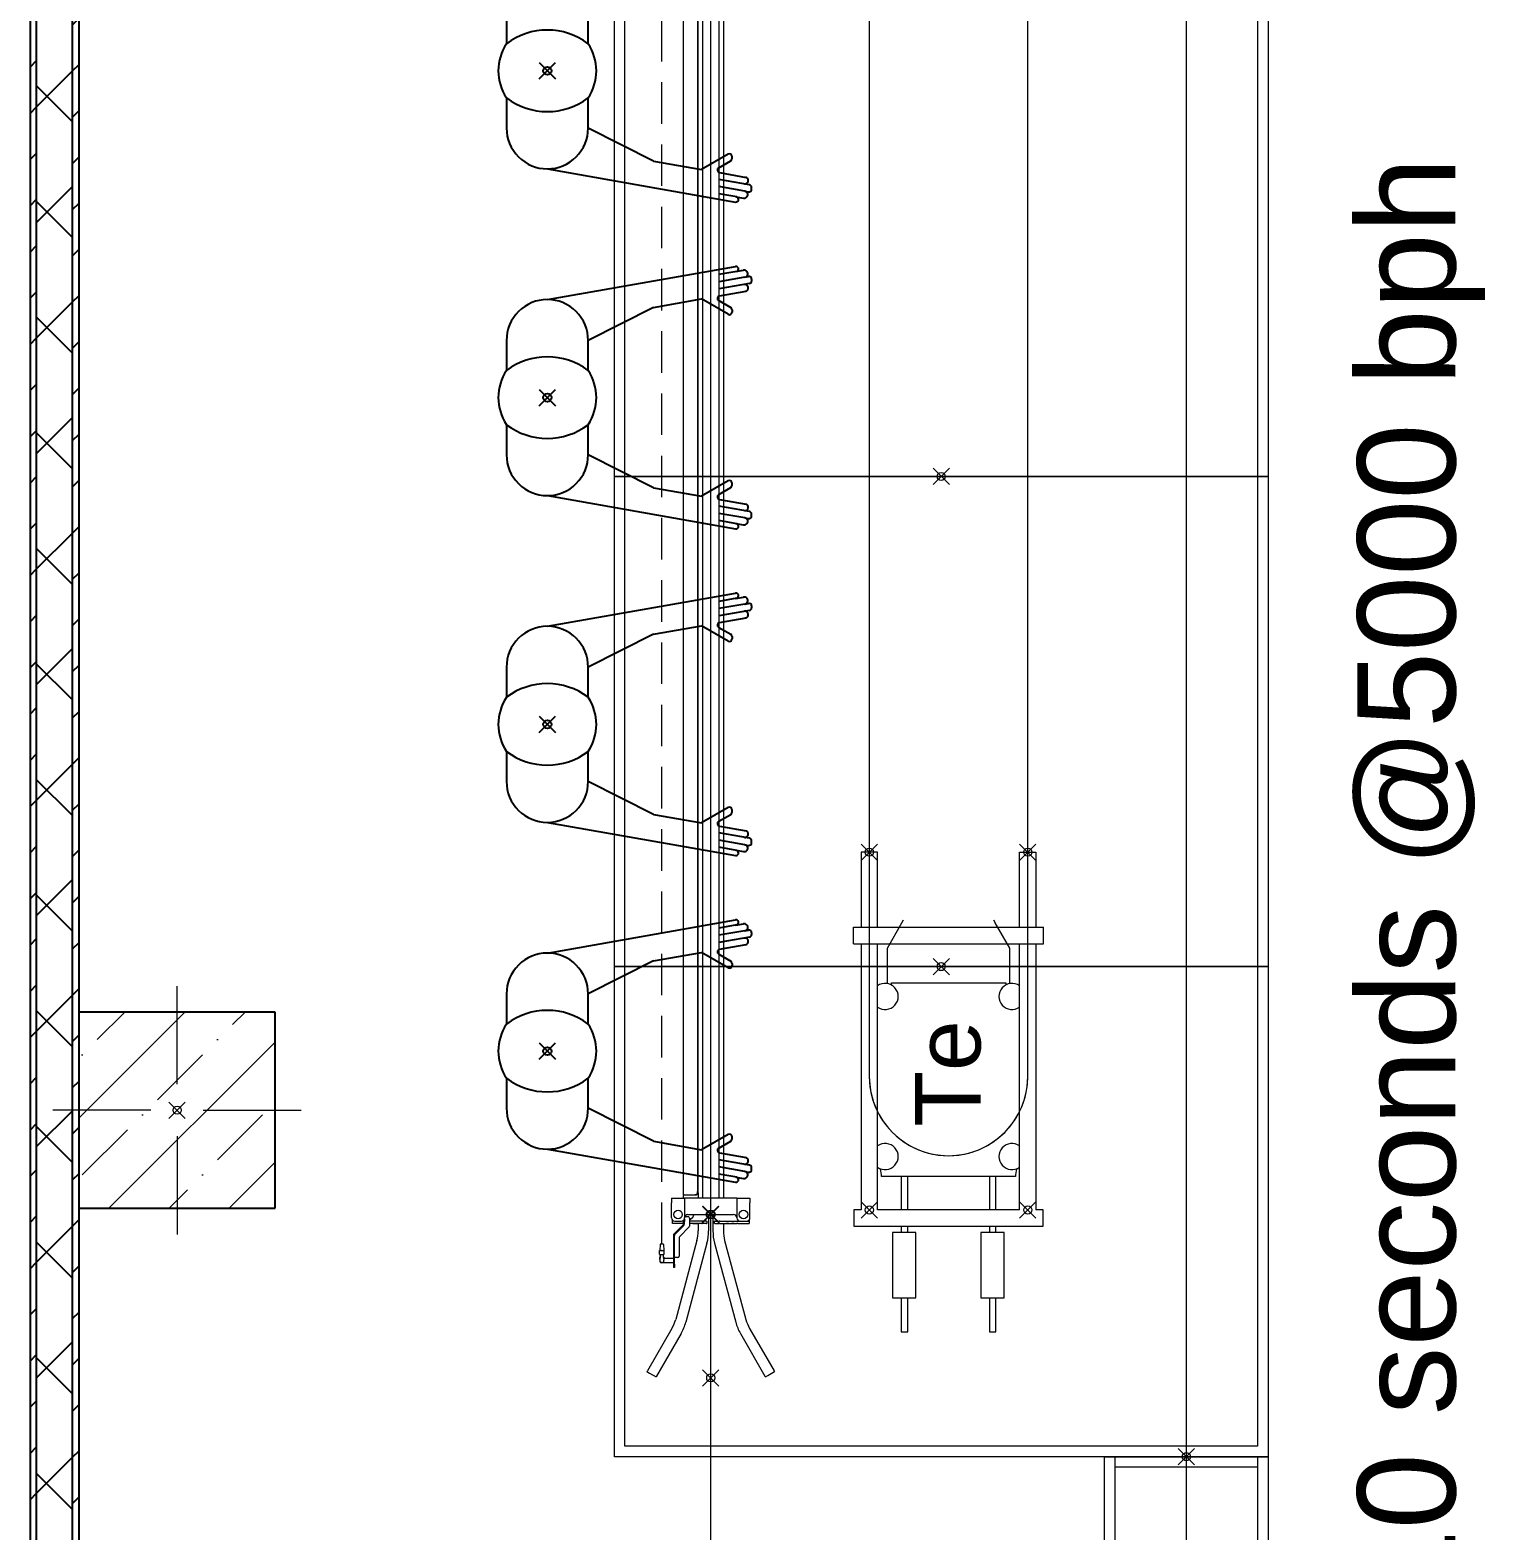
# Model space of a CAD drawing. Extents: x -3873 to 164127, y 7129 to 96529.
# Drawn here: x 45067 to 49518, y 52042 to 56636 of the extents above; entities that cross this region are included whole.
import ezdxf
from ezdxf.enums import TextEntityAlignment as Align

# ---------------------------------------------------------------- set-up
doc = ezdxf.new("R2010")
doc.units = 0
doc.header["$PDMODE"] = 35
doc.header["$PDSIZE"] = 25
doc.linetypes.add('HIDDEN', pattern=[9.525, 6.35, -3.175])
doc.layers.get('0').update_dxf_attribs({"linetype": 'CONTINUOUS'})
for name, color, linetype in [('BUILDING', 2, 'CONTINUOUS'), ('LAYOUT', 90, 'CONTINUOUS'), ('POSNR', 4, 'CONTINUOUS'), ('TEXT', 3, 'CONTINUOUS'), ('Конструктив - Колонны', 7, 'CONTINUOUS')]:
    doc.layers.add(name, color=color, linetype=linetype)
doc.layers.add('LAYOUT Kromeka', color=1, linetype='CONTINUOUS', lineweight=5)
doc.layers.add('Конструктив - Колонны_Ном._пера__1', color=7, linetype='CONTINUOUS', lineweight=25)
doc.layers.add('Конструктив - Колонны_Ном._пера__168', color=7, linetype='CONTINUOUS', lineweight=13, true_color=0x03e77f)
doc.layers.add('Конструктив - Колонны_Ном._пера__202', color=7, linetype='CONTINUOUS', lineweight=13, true_color=0xde8d00)
doc.styles.add('015_100', font='arial.ttf', dxfattribs={"height": 150})
doc.styles.add('050_100', font='arial.ttf', dxfattribs={"height": 500})
pattern_1 = [(45, (0, 0), (-70.71068, 70.71068), [])]

# ---------------------------------------------------------------- blocks, each defined once
blk = doc.blocks.new('*U54')
at = {"color": 4, "ltscale": 20}
for p, q in [((-2688.32483, 526.915099), (-2673.97363, 608.304999)), ((-2651.22483, 618.304999), (-2667.67723, 524.998699)), ((-2631.70123, 604.255199), (-2645.67643, 524.998699)), ((-2637.69683, 624.998399), (-2643.24783, 624.998399)), ((-2631.70123, 604.255199), (-2629.72003, 615.491999)), ((-2614.59283, 576.508699), (-2610.36403, 600.491999)), ((-2385.40713, 576.509099), (-2389.63593, 600.492399)), ((-2368.29873, 604.255599), (-2370.27993, 615.492399)), ((-2368.29873, 604.255599), (-2354.32353, 524.999099)), ((-2362.30313, 624.998799), (-2356.75213, 624.998799)), ((-2348.77513, 618.305399), (-2332.32273, 524.999099)), ((-2311.67513, 526.915499), (-2326.02633, 608.305399)), ((-1688.32483, 526.915499), (-1673.97363, 608.305399)), ((-1651.22483, 618.305399), (-1667.67723, 524.999099)), ((-1631.70123, 604.255599), (-1645.67643, 524.999099)), ((-1637.69683, 624.998799), (-1643.24783, 624.998799)), ((-1631.70123, 604.255599), (-1629.72003, 615.492399)), ((-1614.59283, 576.509099), (-1610.36403, 600.492399)), ((-1385.40713, 576.509499), (-1389.63593, 600.492799)), ((-1368.29873, 604.255999), (-1370.27993, 615.492799)), ((-1368.29873, 604.255999), (-1354.32353, 524.999499)), ((-1362.30313, 624.999199), (-1356.75213, 624.999199)), ((-1348.77513, 618.305799), (-1332.32273, 524.999499)), ((-1311.67513, 526.915899), (-1326.02633, 608.305799)), ((-688.32483, 526.915899), (-673.97363, 608.305799)), ((-651.22483, 618.305799), (-667.67723, 524.999499)), ((-631.70123, 604.255999), (-645.67643, 524.999499)), ((-637.69683, 624.999199), (-643.24783, 624.999199)), ((-631.70123, 604.255999), (-629.72003, 615.492799)), ((-614.59283, 576.509499), (-610.36403, 600.492799)), ((-385.40713, 576.509899), (-389.63593, 600.493199)), ((-368.29873, 604.256399), (-370.27993, 615.493199)), ((-368.29873, 604.256399), (-354.32353, 524.999899)), ((-362.30313, 624.999599), (-356.75213, 624.999599)), ((-348.77513, 618.306199), (-332.32273, 524.999899)), ((-311.67513, 526.916299), (-326.02633, 608.306199)), ((311.67517, 526.916299), (326.02637, 608.306199)), ((348.77517, 618.306199), (332.32277, 524.999899)), ((368.29877, 604.256399), (354.32357, 524.999899)), ((362.30317, 624.999599), (356.75217, 624.999599)), ((368.29877, 604.256399), (370.27997, 615.493199)), ((385.40717, 576.509899), (389.63597, 600.493199)), ((-2745.21893, 552.848699), (-2698.13263, 471.292699)), ((-2731.50673, 564.998499), (-2738.20413, 564.998499)), ((-2703.31663, 524.271699), (-2724.49193, 560.948499)), ((-2700.00043, -0.001001), (-2598.52523, 575.492099)), ((-2613.97163, 580.031999), (-2623.67543, 524.998699)), ((-2299.99953, -0.000601), (-2401.47473, 575.492499)), ((-2386.02833, 580.032399), (-2376.32453, 524.999099)), ((-2254.78103, 552.849099), (-2301.86733, 471.293099)), ((-2296.68333, 524.272099), (-2275.50803, 560.948899)), ((-2268.49323, 564.998899), (-2261.79583, 564.998899)), ((-1745.21893, 552.849099), (-1698.13263, 471.293099)), ((-1731.50673, 564.998899), (-1738.20413, 564.998899)), ((-1703.31663, 524.272099), (-1724.49193, 560.948899)), ((-1700.00043, -0.000601), (-1598.52523, 575.492499)), ((-1613.97163, 580.032399), (-1623.67543, 524.999099)), ((-1299.99953, -0.000201), (-1401.47473, 575.492899)), ((-1386.02833, 580.032799), (-1376.32453, 524.999499)), ((-1254.78103, 552.849499), (-1301.86733, 471.293499)), ((-1296.68333, 524.272499), (-1275.50803, 560.949299)), ((-1268.49323, 564.999299), (-1261.79583, 564.999299)), ((-745.21893, 552.849499), (-698.13263, 471.293499)), ((-731.50673, 564.999299), (-738.20413, 564.999299)), ((-703.31663, 524.272499), (-724.49193, 560.949299)), ((-700.00043, -0.000201), (-598.52523, 575.492899)), ((-613.97163, 580.032799), (-623.67543, 524.999499)), ((-299.99953, 0.000199), (-401.47473, 575.493299)), ((-386.02833, 580.033199), (-376.32453, 524.999899)), ((-254.78103, 552.849899), (-301.86733, 471.293899)), ((-296.68333, 524.272899), (-275.50803, 560.949699)), ((-268.49323, 564.999699), (-261.79583, 564.999699)), ((254.78107, 552.849899), (301.86737, 471.293899)), ((268.49327, 564.999699), (261.79587, 564.999699)), ((296.68337, 524.272899), (275.50807, 560.949699)), ((299.99957, 0.000199), (401.47477, 575.493299)), ((386.02837, 580.033199), (376.32457, 524.999899)), ((-2723.92813, 324.998399), (-2698.13263, 471.292699)), ((-2276.07183, 324.998799), (-2301.86733, 471.293099)), ((-1723.92813, 324.998799), (-1698.13263, 471.293099)), ((-1276.07183, 324.999199), (-1301.86733, 471.293499)), ((-723.92813, 324.999199), (-698.13263, 471.293499)), ((-276.07183, 324.999599), (-301.86733, 471.293899)), ((276.07187, 324.999599), (301.86737, 471.293899)), ((-2723.92813, 324.998399), (-2825.00043, 124.998799)), ((-2276.07183, 324.998799), (-2174.99953, 124.999199)), ((-1723.92813, 324.998799), (-1825.00043, 124.999199)), ((-1276.07183, 324.999199), (-1174.99953, 124.999599)), ((-723.92813, 324.999199), (-825.00043, 124.999599)), ((-276.07183, 324.999599), (-174.99953, 124.999999)), ((276.07187, 324.999599), (174.99957, 124.999999)), ((-3082.91533, 124.998799), (-3174.99953, 124.998799)), ((-2825.00043, 124.998799), (-2917.08463, 124.998799)), ((-2082.91533, 124.999199), (-2174.99953, 124.999199)), ((-1825.00043, 124.999199), (-1917.08463, 124.999199)), ((-1082.91533, 124.999599), (-1174.99953, 124.999599)), ((-825.00043, 124.999599), (-917.08463, 124.999599)), ((-82.91533, 124.999999), (-174.99953, 124.999999)), ((174.99957, 124.999999), (82.91537, 124.999999)), ((-3174.99953, -125.000901), (-3082.91533, -125.000901)), ((-2917.08463, -125.000901), (-2825.00043, -125.000901)), ((-2174.99953, -125.000501), (-2082.91533, -125.000501)), ((-1917.08463, -125.000501), (-1825.00043, -125.000501)), ((-1174.99953, -125.000101), (-1082.91533, -125.000101)), ((-917.08463, -125.000101), (-825.00043, -125.000101)), ((-174.99953, -124.999701), (-82.91533, -124.999701)), ((82.91537, -124.999701), (174.99957, -124.999701))]:
    blk.add_line(p, q, dxfattribs=at)
for centre, radius, start, end in [((-2664.148225, 604.518665), 10.333373, 349.998014, 169.991487), ((-2643.247573, 616.8988), 8.100074, 90.00182, 170.002834), ((-2637.696574, 616.8988), 8.099941, 349.997762, 90.001812), ((-2621.03238, 602.373438), 10.833356, 349.998329, 169.997108), ((-2378.96762, 602.373838), 10.833356, 10.002856, 190.001707), ((-2362.303425, 616.8992), 8.099941, 89.997911, 190.002286), ((-2356.752426, 616.8992), 8.100074, 9.997118, 89.997903), ((-2335.851775, 604.519065), 10.333373, 10.008475, 190.002024), ((-1664.148225, 604.519065), 10.333373, 349.998014, 169.991487), ((-1643.247573, 616.8992), 8.100074, 90.00182, 170.002834), ((-1637.696574, 616.8992), 8.099941, 349.997762, 90.001812), ((-1621.03238, 602.373838), 10.833356, 349.998329, 169.997108), ((-1378.96762, 602.374238), 10.833356, 10.002856, 190.001707), ((-1362.303425, 616.8996), 8.099941, 89.997911, 190.002286), ((-1356.752426, 616.8996), 8.100074, 9.997118, 89.997903), ((-1335.851775, 604.519465), 10.333373, 10.008475, 190.002024), ((-664.148225, 604.519465), 10.333373, 349.998014, 169.991487), ((-643.247573, 616.8996), 8.100074, 90.00182, 170.002834), ((-637.696574, 616.8996), 8.099941, 349.997762, 90.001812), ((-621.03238, 602.374238), 10.833356, 349.998329, 169.997108), ((-378.96762, 602.374638), 10.833356, 10.002856, 190.001707), ((-362.303425, 616.9), 8.099941, 89.997911, 190.002286), ((-356.752426, 616.9), 8.100074, 9.997118, 89.997903), ((-335.851775, 604.519865), 10.333373, 10.008475, 190.002024), ((335.851775, 604.519865), 10.333373, 349.998014, 169.991487), ((356.752427, 616.9), 8.100074, 90.00182, 170.002834), ((362.303426, 616.9), 8.099941, 349.997762, 90.001812), ((378.96762, 602.374638), 10.833356, 349.998329, 169.997108), ((-2738.203823, 556.8988), 8.100061, 90.002171, 209.999555), ((-2731.506557, 556.8988), 8.0999, 29.998788, 90.001224), ((-2606.501919, 576.8988), 8.099991, 349.998637, 157.244201), ((-2393.49808, 576.8992), 8.099991, 22.755692, 190.001411), ((-2268.493442, 556.8992), 8.0999, 89.9985, 150.001074), ((-2261.796176, 556.8992), 8.100061, 330.000584, 89.997553), ((-1738.203823, 556.8992), 8.100061, 90.002171, 209.999555), ((-1731.506557, 556.8992), 8.0999, 29.998788, 90.001224), ((-1606.501919, 576.8992), 8.099991, 349.998637, 157.244201), ((-1393.49808, 576.8996), 8.099991, 22.755692, 190.001411), ((-1268.493442, 556.8996), 8.0999, 89.9985, 150.001074), ((-1261.796176, 556.8996), 8.100061, 330.000584, 89.997553), ((-738.203823, 556.8996), 8.100061, 90.002171, 209.999555), ((-731.506557, 556.8996), 8.0999, 29.998788, 90.001224), ((-606.501919, 576.8996), 8.099991, 349.998637, 157.244201), ((-393.49808, 576.9), 8.099991, 22.755692, 190.001411), ((-268.493442, 556.9), 8.0999, 89.9985, 150.001074), ((-261.796176, 556.9), 8.100061, 330.000584, 89.997553), ((261.796177, 556.9), 8.100061, 90.002171, 209.999555), ((268.493443, 556.9), 8.0999, 29.998788, 90.001224), ((393.498081, 576.9), 8.099991, 349.998637, 157.244201), ((-2696.301481, 528.321816), 8.099951, 209.999501, 349.99848), ((-2303.698518, 528.322216), 8.099951, 190.001568, 330.000638), ((-1696.301481, 528.322216), 8.099951, 209.999501, 349.99848), ((-1303.698518, 528.322616), 8.099951, 190.001568, 330.000638), ((-696.301481, 528.322616), 8.099951, 209.999501, 349.99848), ((-303.698518, 528.323016), 8.099951, 190.001568, 330.000638), ((303.698519, 528.323016), 8.099951, 209.999501, 349.99848), ((-3000, -0.0012), 149.999989, 56.44277, 123.557218), ((-2000, -0.0008), 149.999989, 56.44277, 123.557218), ((-1000, -0.0004), 149.999989, 56.44277, 123.557218), ((0, 0), 149.999989, 56.44277, 123.557218), ((-2917.08438, -0.0012), 207.665581, 142.991756, 217.008179), ((-3082.91562, -0.0012), 207.665581, 322.991828, 37.008238), ((-2825, -0.0012), 125, 0.000091, 90.000197), ((-2175, -0.0008), 124.9999, 89.999785, 179.999909), ((-1917.08438, -0.0008), 207.665581, 142.991756, 217.008179), ((-2082.91562, -0.0008), 207.665581, 322.991828, 37.008238), ((-1825, -0.0008), 125, 0.000091, 90.000197), ((-1175, -0.0004), 124.9999, 89.999785, 179.999909), ((-917.08438, -0.0004), 207.665581, 142.991756, 217.008179), ((-1082.91562, -0.0004), 207.665581, 322.991828, 37.008238), ((-825, -0.0004), 125, 0.000091, 90.000197), ((-175, 0), 124.9999, 89.999785, 179.999909), ((82.91562, 0), 207.665581, 142.991756, 217.008179), ((-82.91562, 0), 207.665581, 322.991828, 37.008238), ((175, 0), 125, 0.000091, 90.000197), ((-175, 0), 125, 179.999909, 270.000215), ((175, 0), 124.9999, 269.999803, 0.000091), ((-2825, -0.0012), 124.9999, 269.999803, 0.000091), ((-2175, -0.0008), 125, 179.999909, 270.000215), ((-1825, -0.0008), 124.9999, 269.999803, 0.000091), ((-1175, -0.0004), 125, 179.999909, 270.000215), ((-825, -0.0004), 124.9999, 269.999803, 0.000091), ((-3000, -0.0012), 149.999989, 236.442719, 303.557293), ((-2000, -0.0008), 149.999989, 236.442719, 303.557293), ((-1000, -0.0004), 149.999989, 236.442719, 303.557293), ((0, 0), 149.999989, 236.442719, 303.557293)]:
    blk.add_arc(centre, radius, start, end, dxfattribs=at)
at = {"color": 5, "ltscale": 20}
for p in [(500.00001, 500.0002), (0, 0), (-3000, -0.0012), (-2000, -0.0008), (-1000, -0.0004)]:
    blk.add_point(p, dxfattribs=at)
blk = doc.blocks.new('*U61')
at = {"ltscale": 20}
for p, q in [((848.5, 93.6), (978.4, 168.6)), ((864.5, 65.9), (994.4, 140.9)), ((978.4, 168.6), (981, 170.1)), ((992.8, 149.6), (981, 170.1)), ((997, 142.4), (992.8, 149.6)), ((994.4, 140.9), (997, 142.4)), ((450, 95), (464.6, 95)), ((450, 55), (450, 95)), ((510, 95), (464.6, 95)), ((516.6, 92.5), (520, 92.5)), ((520, 85), (520, 92.5)), ((520, 92.5), (528, 92.5)), ((520, 85), (520, 92.5)), ((528, 57.5), (528, 92.5)), ((450, 55), (464.6, 55)), ((450, 55), (450, 40)), ((464.6, 55), (510, 55)), ((520, 65), (520, 85)), ((520, 2.6), (520, 65)), ((528, 57.5), (528, 55)), ((528, 38.4), (528, 55)), ((528, 46.8), (528, 49.7)), ((528, 46.8), (528, 38.2)), ((579.5, 17.5), (821, 82.2)), ((587.8, -13.4), (829.3, 51.3)), ((-7450, 13.6), (450, 13.6)), ((-7450, 0), (450, 0)), ((450, 40), (450, -22.4)), ((500, -22.4), (500, 45)), ((520, 2.6), (520, 0.9)), ((520, -12.4), (520, 0.9)), ((528, 44.1), (528, 45.6)), ((528, 45.6), (528, 45.6)), ((528, 45.6), (528, 45.6)), ((528, 45.6), (528, 45.6)), ((528, 45.6), (528, 45.6)), ((528, 45.6), (528, 45.6)), ((528, 45.6), (528, 45.6)), ((528, 45.6), (528, 45.6)), ((528, 45.6), (528, 45.6)), ((528, 45.6), (528, 45.6)), ((528, 40.6), (528, 44.1)), ((528, 13.9), (528, 38.4)), ((528, 29.7), (528, 38.2)), ((528, 29.7), (528, 24.7)), ((528, 26.8), (528, 22.8)), ((528, 2.6), (528, 24.7)), ((528, 14.1), (528, 22.8)), ((528, 13.9), (528, 13.6)), ((528, 13.6), (550, 13.6)), ((528, 2.6), (528, 0.9)), ((528, -12.4), (528, 0.9)), ((450, -22.4), (450, -22.5)), ((450, -22.5), (450, -27.5)), ((450, -27.5), (450, -27.6)), ((450, -27.6), (450, -90)), ((500, -18.4), (550, -18.4)), ((500, -22.4), (500, -22.7)), ((500, -22.5), (500, -27.5)), ((500, -22.7), (500, -23.7)), ((500, -23.7), (500, -26.3)), ((500, -26.3), (500, -27.3)), ((500, -27.3), (500, -27.6)), ((500, -95), (500, -27.6)), ((500, -31.6), (550, -31.6)), ((520, -12.4), (520, -13.4)), ((528, -13.4), (520, -13.4)), ((520, -37.6), (520, -36.6)), ((520, -36.6), (528, -36.6)), ((520, -37.6), (520, -50.9)), ((528, -12.4), (528, -13.4)), ((528, -37.6), (528, -36.6)), ((528, -37.6), (528, -50.9)), ((587.8, -36.6), (829.3, -101.3)), ((-7450, -50), (450, -50)), ((430, -63.1), (-7000, -63.1)), ((-7000, -65.2), (430, -65.2)), ((431.4, -63.1), (430, -63.1)), ((431.4, -65.3), (430, -65.2)), ((432.8, -63.4), (431.4, -63.1)), ((432.8, -65.5), (431.4, -65.3)), ((434.2, -63.7), (432.8, -63.4)), ((434.2, -65.8), (432.8, -65.5)), ((433.9, -63.6), (450, -63.6)), ((435.4, -64.2), (434.2, -63.7)), ((435.4, -66.3), (434.2, -65.8)), ((436.5, -64.8), (435.4, -64.2)), ((436.5, -66.9), (435.4, -66.3)), ((437.6, -65.5), (436.5, -64.8)), ((437.6, -67.6), (436.5, -66.9)), ((438.4, -66.3), (437.6, -65.5)), ((438.4, -68.4), (437.6, -67.6)), ((439.1, -67.2), (438.4, -66.3)), ((439.1, -69.3), (438.4, -68.4)), ((439.6, -68.2), (439.1, -67.2)), ((439.6, -70.3), (439.1, -69.3)), ((439.9, -69.1), (439.6, -68.2)), ((439.9, -71.3), (439.6, -70.3)), ((440, -70.1), (439.9, -69.1)), ((440, -72.3), (439.9, -71.3)), ((440, -70.1), (440, -72.3)), ((440, -106.4), (440, -72.3)), ((450, -90), (450, -105)), ((500, -77.2), (501.1, -77.2)), ((502.3, -77.3), (501.1, -77.2)), ((503.4, -77.4), (502.3, -77.3)), ((504.6, -77.6), (503.4, -77.4)), ((505.6, -78), (504.6, -77.6)), ((506.6, -78.4), (505.6, -78)), ((507.6, -78.9), (506.6, -78.4)), ((508.4, -79.4), (507.6, -78.9)), ((509.2, -80.1), (508.4, -79.4)), ((509.8, -80.8), (509.2, -80.1)), ((509.8, -80.8), (517.7, -90.5)), ((511.2, -90.5), (535.4, -90.5)), ((520, -52.6), (520, -50.9)), ((520, -52.6), (520, -90.5)), ((528, -52.6), (528, -50.9)), ((528, -52.6), (528, -74.7)), ((528, -63.9), (528, -63.6)), ((528, -63.6), (550, -63.6)), ((528, -63.9), (528, -88.4)), ((528, -72.8), (528, -64.1)), ((528, -76.8), (528, -72.8)), ((528, -79.7), (528, -74.7)), ((528, -79.7), (528, -88.2)), ((528, -90.5), (528, -88.2)), ((528, -88.4), (528, -90.5)), ((579.5, -67.5), (821, -132.2)), ((440, -108.5), (-7000, -108.5)), ((440, -106.4), (440, -108.5)), ((440, -108.5), (442, -108.5)), ((450, -108.5), (442, -108.5)), ((450, -105), (464.6, -105)), ((450, -145), (450, -105)), ((464.6, -105), (510, -105)), ((506.2, -104.3), (506.2, -95.5)), ((528.3, -105.5), (513.1, -105.5)), ((513.1, -105.5), (521.2, -105.5)), ((528.3, -108.5), (517.6, -108.5)), ((520, -135), (520, -115)), ((528, -108.5), (528, -142.5)), ((558.8, -137.3), (531.2, -109.7)), ((533.3, -107.6), (560.9, -135.2)), ((538.9, -91.9), (566.9, -119.9)), ((552, -126.3), (541.4, -115.7)), ((652.1, -136.4), (563.8, -136.4)), ((570.4, -121.4), (627.1, -121.4)), ((632.1, -136.4), (630.5, -136.4)), ((632.1, -126.4), (632.1, -136.4)), ((644.1, -136.4), (638.1, -136.4)), ((652.1, -136.4), (662.1, -136.4)), ((662.1, -136.4), (662.1, -139.4)), ((864.5, -115.9), (994.4, -190.9)), ((450, -145), (464.6, -145)), ((510, -145), (464.6, -145)), ((520, -142.5), (516.6, -142.5)), ((528, -142.5), (520, -142.5)), ((563.8, -139.4), (652.1, -139.4)), ((590.8, -170.6), (590.8, -171.1)), ((590.8, -171.1), (590.8, -179.2)), ((591.7, -169.6), (609.8, -168.9)), ((591.7, -180.2), (609.8, -180.9)), ((609.8, -168.9), (610.3, -168)), ((609.8, -174.9), (609.8, -168.9)), ((609.8, -174.4), (609.8, -174.7)), ((609.8, -174.7), (609.8, -174.9)), ((609.8, -174.9), (609.8, -175.1)), ((609.8, -180.1), (609.8, -174.9)), ((609.8, -175.1), (609.8, -175.4)), ((609.8, -180.9), (609.8, -180.1)), ((609.8, -180.9), (610.3, -181.8)), ((610.2, -181.6), (610.3, -181.8)), ((621.5, -168), (610.3, -168)), ((621.5, -181.8), (610.3, -181.8)), ((622, -168.9), (621.5, -168)), ((622, -180.9), (621.5, -181.8)), ((622, -169.7), (622, -168.9)), ((622, -180.1), (622, -169.7)), ((625.5, -169.9), (622, -169.9)), ((625.5, -179.9), (622, -179.9)), ((622, -180.9), (622, -180.1)), ((625.4, -169.9), (625.4, -169.9)), ((625.4, -169.9), (625.4, -169.9)), ((626.5, -179), (629.3, -179.5)), ((626.6, -170.7), (629.3, -170.3)), ((629.3, -170.3), (640.1, -168.6)), ((629.3, -179.5), (640.1, -181.2)), ((635.1, -139.4), (635.1, -169.4)), ((647.1, -172.7), (647.1, -139.4)), ((647.4, -173.8), (647.4, -175.9)), ((647.5, -174.8), (647.5, -174.9)), ((652.1, -139.4), (662.1, -139.4)), ((848.5, -143.6), (978.4, -218.6)), ((978.4, -218.6), (981, -220.1)), ((981, -220.1), (985.1, -212.9)), ((985.1, -212.9), (997, -192.4)), ((994.4, -190.9), (997, -192.4))]:
    blk.add_line(p, q, dxfattribs=at)
at = {"color": 4, "linetype": 'HIDDEN', "ltscale": 20}
blk.add_line((590.8, -175.1), (-7275.7, -175.1), dxfattribs=at)
at = {"ltscale": 20}
for centre in [(500, 75), (500, -125)]:
    blk.add_circle(centre, 13, dxfattribs=at)
for centre, radius, start, end in [((510, 85), 10, 0, 90), ((791.5, 192.4), 114, 285.0004, 299.9995), ((510, 45), 10, 90.1846, 180), ((510, 65), 10, 270, 0), ((518.8, 84.6), 1.2, 358.6751, 0), ((791.5, 192.3), 146, 284.9998, 300.0001), ((550, 127.6), 114, 270, 285), ((550, 127.6), 146, 270, 285), ((550, -177.6), 146, 75, 90), ((511.2, -95.5), 5, 90, 180), ((535.4, -95.5), 5, 45, 90), ((550, -177.6), 114, 75, 90), ((510, -95), 10, 180, 270), ((510, -115), 10, 0, 90), ((510, -135), 10, 270, 0), ((518.8, -115.4), 1.2, 358.6751, 0), ((528.3, -112.5), 7, 45, 90), ((528.3, -112.5), 4, 45, 90), ((563.8, -132.4), 7, 225, 270), ((563.8, -132.4), 4, 225, 270), ((570.4, -116.4), 5, 225, 270), ((627.1, -126.4), 5, 0, 90), ((791.5, -242.4), 114, 60.0005, 74.9996), ((791.5, -242.3), 146, 59.9999, 75.0002), ((591.8, -170.6), 1, 92.2605, 180), ((591.8, -179.2), 1, 180, 267.7395), ((626.5, -169.7), 1, 189.7452, 279.0344), ((626.5, -180), 1, 80.9656, 170.2548), ((627.7, -170), 0.5, 297.2797, 322.8185), ((634.1, -174.9), 7.5, 215.9389, 305.9924), ((634.1, -174.9), 7.5, 82.3382, 142.8177), ((634.1, -174.9), 7.5, 82.3407, 142.9067), ((641.1, -174.9), 6.4, 260.9656, 99.0344)]:
    blk.add_arc(centre, radius, start, end, dxfattribs=at)
at = {"color": 5, "ltscale": 20}
for p in [(500, -25), (1000, -25)]:
    blk.add_point(p, dxfattribs=at)
at = {"layer": 'POSNR', "color": 4, "linetype": 'Continuous', "style": '015_100', "flags": 8}
blk.add_attdef('X01.XX', text='', height=100, dxfattribs=at).set_placement((-6975.5, 182.9), align=Align.MIDDLE)
blk = doc.blocks.new('Стена_6', base_point=(-42300, 59700))
at = {"linetype": 'Continuous'}
h = blk.add_hatch(dxfattribs=at)
h.set_pattern_fill('МЕТАЛЛ__ТВЕРДЫЙ_СПЛАВ__Г_EF', color=256, style=0, pattern_type=2)
h.set_pattern_definition(pattern_1)
h.paths.add_polyline_path([(-42430, -300), (-42430, 59700), (-42450, 59700), (-42450, -300)])
h = blk.add_hatch(dxfattribs=at)
h.set_pattern_fill('ТЕПЛОИЗОЛЯЦИЯ__ГОСТ_', color=256, style=0, pattern_type=2)
h.set_pattern_definition([(45, (0, 0), (-176.7767, 176.7767), []), (135, (0, 0), (176.9181, 176.9181), [])])
h.paths.add_polyline_path([(-42320, -300), (-42320, 59700), (-42430, 59700), (-42430, -300)])
h = blk.add_hatch(dxfattribs=at)
h.set_pattern_fill('МЕТАЛЛ__ТВЕРДЫЙ_СПЛАВ__Г_EF', color=256, style=0, pattern_type=2)
h.set_pattern_definition(pattern_1)
h.paths.add_polyline_path([(-42300, -300), (-42300, 59700), (-42320, 59700), (-42320, -300)])
for p, q in [((-42430, -300), (-42430, 59700)), ((-42320, -300), (-42320, 59700))]:
    blk.add_line(p, q, dxfattribs=at)
at = {"linetype": 'Continuous', "flags": 128}
for points in [[(-42450, 59700), (-42450, -300)], [(-42300, 12450), (-42300, 59700)]]:
    blk.add_lwpolyline(points, dxfattribs=at)
blk = doc.blocks.new('Колонна_18', base_point=(-42000, 30000))
at = {"layer": 'Конструктив - Колонны_Ном._пера__202', "linetype": 'Continuous'}
h = blk.add_hatch(dxfattribs=at)
h.set_pattern_fill('ЖЕЛЕЗОБЕТОН__ГОСТ_', color=256, style=0, pattern_type=2)
h.set_pattern_definition([(45, (0, 0), (-183.8478, 183.8478), []), (45, (-91.92, 91.92), (-183.8478, 183.8478), [195, -65, 0, -65])])
h.paths.add_polyline_path([(-42300, 29700), (-41700, 29700), (-41700, 30300), (-42300, 30300)])
at = {"layer": 'Конструктив - Колонны_Ном._пера__1', "linetype": 'Continuous'}
for p, q in [((-41700, 30300), (-42300, 30300)), ((-41700, 29700), (-41700, 30300)), ((-42300, 29700), (-41700, 29700))]:
    blk.add_line(p, q, dxfattribs=at)
at = {"layer": 'Конструктив - Колонны_Ном._пера__168', "linetype": 'Continuous'}
for p, q in [((-42000, 30080), (-42000, 30380)), ((-42080, 30000), (-42380, 30000)), ((-41920, 30000), (-41620, 30000)), ((-42000, 29920), (-42000, 29620))]:
    blk.add_line(p, q, dxfattribs=at)
blk.add_point((-42000, 30000), dxfattribs=at)
blk = doc.blocks.new('general_tensioner485_h180_4_6_10b')
at = {"ltscale": 10}
for p, q in [((0, 290), (-50, 290)), ((-50, 290), (-50, -290)), ((0, 267.5), (0, 290)), ((815, 290.5), (865, 290.5)), ((815, 290.5), (815, -290.5)), ((865, 290.5), (865, -290.5)), ((815, 267.5), (0, 267.5)), ((1095, 267.5), (865, 267.5)), ((1095, 217.5), (1095, 267.5)), ((0, -217.5), (0, 217.5)), ((0, 217.5), (815, 217.5)), ((102, 205), (108, 205)), ((102, -205), (102, 205)), ((108, 205), (126, 207.8)), ((800.3, 187.5), (693, 187.5)), ((801.6, 187.1), (878.9, 142.5)), ((865, 217.5), (1095, 217.5)), ((-372.5, 145), (-372.5, 125)), ((-268.5, 145), (-372.5, 145)), ((-268.5, 171.1), (-268.5, 100.3)), ((-68.9, 171.1), (-268.5, 171.1)), ((-68.9, 100.3), (-68.9, 171.1)), ((-50, 145), (-68.9, 145)), ((102, 145), (0, 145)), ((689, 175.6), (689, 175)), ((689, 175), (695, 175)), ((695, 175), (695, -175)), ((878.9, 142.5), (887.6, 137.5)), ((-372.5, 125), (-268.5, 125)), ((-268.5, 100.3), (-68.9, 100.3)), ((-68.9, 125), (-50, 125)), ((0, 125), (102, 125)), ((-372.5, -125), (-372.5, -145)), ((-268.5, -125), (-372.5, -125)), ((-68.9, -98.8), (-268.5, -98.8)), ((-268.5, -98.8), (-268.5, -169.9)), ((-68.9, -169.9), (-68.9, -98.8)), ((-50, -125), (-68.9, -125)), ((102, -125), (0, -125)), ((887.6, -137.5), (878.9, -142.5)), ((-372.5, -145), (-268.5, -145)), ((-268.5, -169.9), (-68.9, -169.9)), ((-68.9, -145), (-50, -145)), ((0, -145), (102, -145)), ((689, -175), (689, -175.6)), ((695, -175), (689, -175)), ((801.6, -187.1), (878.9, -142.5)), ((0, -217.5), (815, -217.5)), ((108, -205), (102, -205)), ((126, -207.8), (108, -205)), ((693, -187.5), (800.3, -187.5)), ((865, -217.5), (1095, -217.5)), ((1095, -217.5), (1095, -267.5)), ((0, -290), (0, -267.5)), ((815, -267.5), (0, -267.5)), ((1095, -267.5), (865, -267.5)), ((-50, -290), (0, -290)), ((815, -290.5), (865, -290.5))]:
    blk.add_line(p, q, dxfattribs=at)
blk.add_lwpolyline([(1095, 242.5), (408.5, 242.5, 1.000001), (408.5, -242.5), (1095, -242.5)], format="xyb", dxfattribs=at)
at = {"linetype": 'Continuous'}
blk.add_lwpolyline([(1095, 242.5), (408.5, 242.5, 1), (408.5, -242.5), (1095, -242.5)], format="xyb", dxfattribs=at)
at = {"ltscale": 10}
for centre, radius, start, end in [((163.5, 194), 40, 144.0203, 35.9795), ((653.5, 194), 40, 144.0202, 35.9797), ((800.3, 184.9), 2.65, 60.0006, 90.001), ((163.5, -194), 40, 324.0199, 215.9802), ((653.5, -194), 40, 324.0199, 215.9801), ((800.3, -184.8), 2.65, 269.999, 299.9986)]:
    blk.add_arc(centre, radius, start, end, dxfattribs=at)
for p in [(0, 242.5), (0, 242.5), (1095, 242.5), (1095, 242.5), (0, -242.5), (0, -242.5), (1095, -242.5), (1095, -242.5)]:
    blk.add_point(p, dxfattribs=at)
at = {"ltscale": 10, "style": '015_100', "flags": 8}
blk.add_attdef('TE', (254.5, -97.8), '', height=200, dxfattribs=at)
blk = doc.blocks.new('*U133')
at = {"ltscale": 20}
for p, q in [((0, -1000), (0, 1000)), ((0, 1000), (1500, 1000)), ((32, -968), (32, 968)), ((32, 968), (1500, 968)), ((1500, 1000), (3000, 1000)), ((1500, -1000), (1500, 1000)), ((1500, 1000), (1500, -1000)), ((1500, 968), (3000, 968)), ((3000, 1000), (3000, -1000)), ((3000, 1000), (4500, 1000)), ((3000, -1000), (3000, 1000)), ((3000, 968), (4500, 968)), ((1500, -1000), (0, -1000)), ((1500, -968), (32, -968)), ((3000, -968), (1500, -968)), ((3000, -1000), (1500, -1000)), ((4500, -968), (3000, -968)), ((4500, -1000), (3000, -1000))]:
    blk.add_line(p, q, dxfattribs=at)
for p in [(1500, 0), (1500, 0), (3000, 0)]:
    blk.add_point(p, dxfattribs=at)
blk = doc.blocks.new('defeathering_bleed_500x2000b1')
at = {"ltscale": 20}
for p, q in [((0, 250), (0, -250)), ((0, 250), (2000, 250)), ((0, 250), (0, 250)), ((0, 250), (0, -250)), ((0, -250), (0, 250)), ((0, 218), (2000, 218)), ((0, 218), (32, 218)), ((32, 218), (32, -218)), ((2000, -218), (0, -218)), ((32, -218), (0, -218)), ((2000, -250), (0, -250)), ((0, -250), (0, -250))]:
    blk.add_line(p, q, dxfattribs=at)
at = {"color": 5, "ltscale": 20}
blk.add_point((0, 0), dxfattribs=at)
blk.add_point((0, 0), dxfattribs=at)
at = {"color": 5, "linetype": 'Continuous', "ltscale": 50}
blk.add_point((0, 0), dxfattribs=at)

msp = doc.modelspace()

# ---------------------------------------------------------------- linework, layer by layer
at = {"layer": 'LAYOUT Kromeka', "ltscale": 20}
for p, q in [((47149.5, 42069.5), (47149.5, 61869.5)), ((47634.5, 61869.5), (47634.5, 54119.5)), ((48119.5, 54119.5), (48119.5, 61869.5)), ((48604.5, 61869.5), (48604.5, 41869.5))]:
    msp.add_line(p, q, dxfattribs=at)

# ---------------------------------------------------------------- block references
at = {"layer": 'BUILDING', "lineweight": 20}
msp.add_blockref('Стена_6', (45216.8, 83630), dxfattribs=at)
at = {"layer": 'LAYOUT', "color": 4, "linetype": 'Continuous', "ltscale": 20, "rotation": 270}
msp.add_blockref('*U54', (46649.5, 53510.8), dxfattribs=at)
at = {"layer": 'LAYOUT Kromeka', "ltscale": 20}
for name, p, rotation in [('*U133', (47854.5, 52269.5), 90), ('*U61', (47174.5, 53510.8), 270), ('defeathering_bleed_500x2000b1', (48604.5, 52269.5), 270)]:
    msp.add_blockref(name, p, dxfattribs=dict(at, rotation=rotation))
ref = msp.add_blockref('general_tensioner485_h180_4_6_10b', (47877, 53024.6), dxfattribs=dict(at, rotation=90))
ref.add_attrib('TE', 'Te', (47974.8, 53279.1), dxfattribs={"layer": '0', "ltscale": 10, "height": 200, "rotation": 90, "style": '015_100'})
at = {"layer": 'Конструктив - Колонны'}
msp.add_blockref('Колонна_18', (45516.8, 53330), dxfattribs=at)

# ---------------------------------------------------------------- texts
at = {"layer": 'TEXT', "color": 1, "linetype": 'Continuous', "insert": (49127.7, 48111.8), "char_height": 300, "attachment_point": 1, "rotation": 90, "style": '050_100'}
msp.add_mtext_dynamic_manual_height_columns('BLEEDING TIME: 210 seconds @5000 bph ', width=15274.475, gutter_width=2500, heights=[0], dxfattribs=at)

doc.saveas('drawing.dxf')
